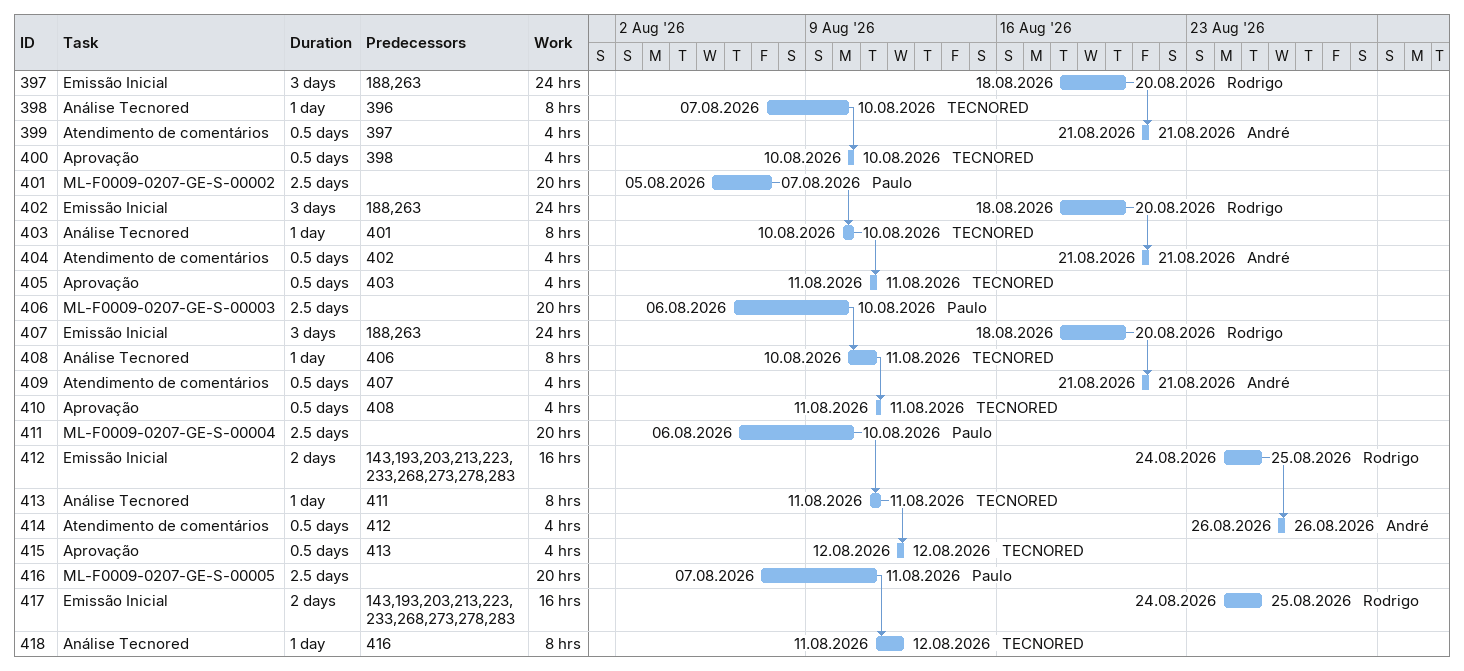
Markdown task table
| ID | Task | Duration | Start | Finish | Predecessors | Resources | Work (h) |
|---|---|---|---|---|---|---|---|
| 397 | Emissão Inicial | 3d | 2026-08-18 | 2026-08-20 | 188, 263 | Rodrigo | 24 |
| 398 | Análise Tecnored | 1d | 2026-08-07 | 2026-08-10 | 396 | TECNORED | 8 |
| 399 | Atendimento de comentários | 0.5d | 2026-08-21 | 2026-08-21 | 397 | André | 4 |
| 400 | Aprovação | 0.5d | 2026-08-10 | 2026-08-10 | 398 | TECNORED | 4 |
| 401 | ML-F0009-0207-GE-S-00002 | 2.5d | 2026-08-05 | 2026-08-07 |  | Paulo | 20 |
| 402 | Emissão Inicial | 3d | 2026-08-18 | 2026-08-20 | 188, 263 | Rodrigo | 24 |
| 403 | Análise Tecnored | 1d | 2026-08-10 | 2026-08-10 | 401 | TECNORED | 8 |
| 404 | Atendimento de comentários | 0.5d | 2026-08-21 | 2026-08-21 | 402 | André | 4 |
| 405 | Aprovação | 0.5d | 2026-08-11 | 2026-08-11 | 403 | TECNORED | 4 |
| 406 | ML-F0009-0207-GE-S-00003 | 2.5d | 2026-08-06 | 2026-08-10 |  | Paulo | 20 |
| 407 | Emissão Inicial | 3d | 2026-08-18 | 2026-08-20 | 188, 263 | Rodrigo | 24 |
| 408 | Análise Tecnored | 1d | 2026-08-10 | 2026-08-11 | 406 | TECNORED | 8 |
| 409 | Atendimento de comentários | 0.5d | 2026-08-21 | 2026-08-21 | 407 | André | 4 |
| 410 | Aprovação | 0.5d | 2026-08-11 | 2026-08-11 | 408 | TECNORED | 4 |
| 411 | ML-F0009-0207-GE-S-00004 | 2.5d | 2026-08-06 | 2026-08-10 |  | Paulo | 20 |
| 412 | Emissão Inicial | 2d | 2026-08-24 | 2026-08-25 | 143, 193, 203, 213, 223, 233, 268, 273, 278, 283 | Rodrigo | 16 |
| 413 | Análise Tecnored | 1d | 2026-08-11 | 2026-08-11 | 411 | TECNORED | 8 |
| 414 | Atendimento de comentários | 0.5d | 2026-08-26 | 2026-08-26 | 412 | André | 4 |
| 415 | Aprovação | 0.5d | 2026-08-12 | 2026-08-12 | 413 | TECNORED | 4 |
| 416 | ML-F0009-0207-GE-S-00005 | 2.5d | 2026-08-07 | 2026-08-11 |  | Paulo | 20 |
| 417 | Emissão Inicial | 2d | 2026-08-24 | 2026-08-25 | 143, 193, 203, 213, 223, 233, 268, 273, 278, 283 | Rodrigo | 16 |
| 418 | Análise Tecnored | 1d | 2026-08-11 | 2026-08-12 | 416 | TECNORED | 8 |
